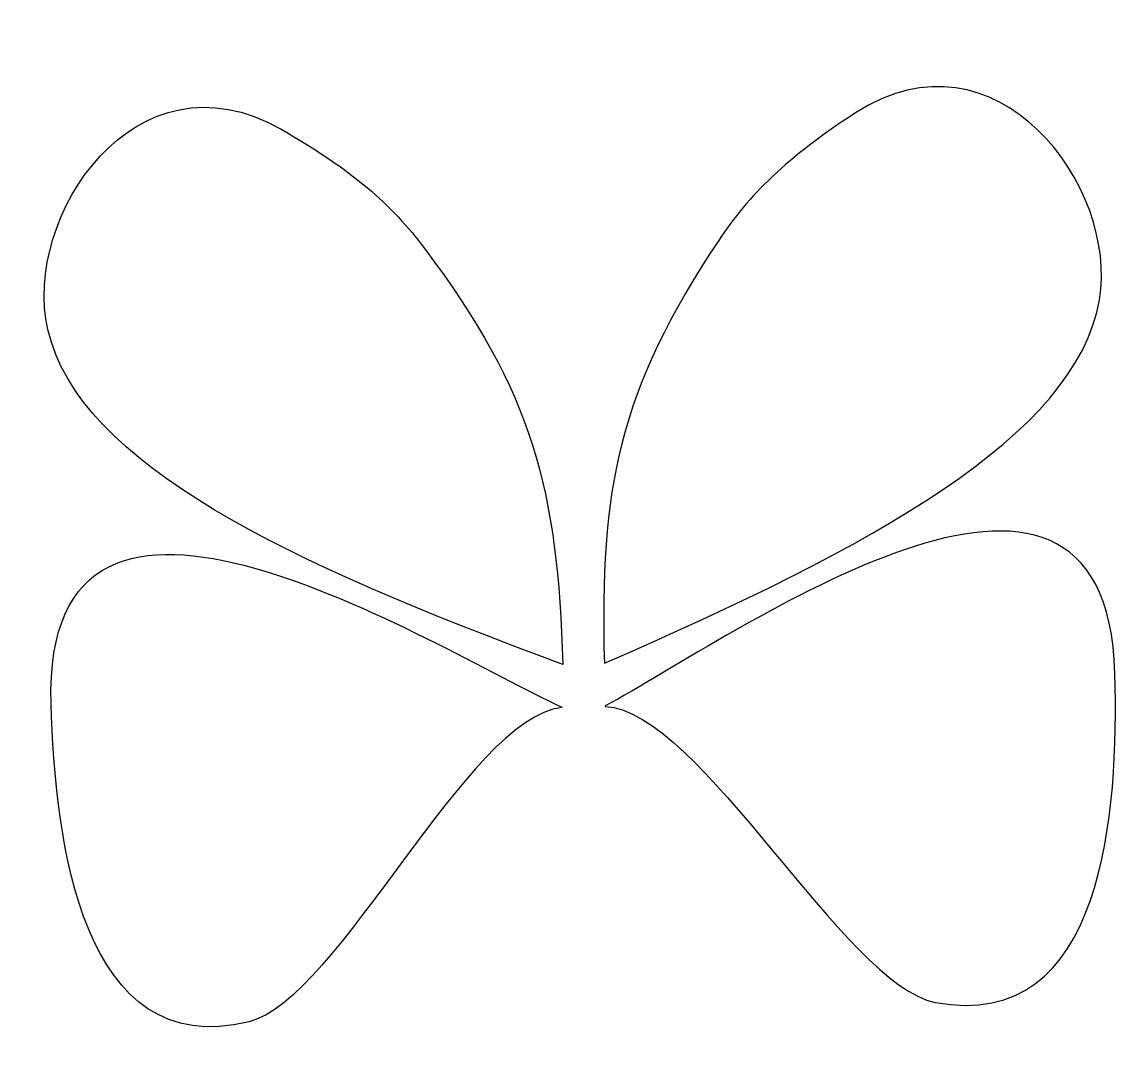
# Model space of a CAD drawing. Header units: centimetres. Extents: x -6.9 to 6.6, y -6.2 to 6.6.
import ezdxf

# ---------------------------------------------------------------- set-up
doc = ezdxf.new("R2010")
doc.units = ezdxf.units.CM
doc.header["$MEASUREMENT"] = 0
doc.layers.add('Camada 1', color=7, linetype='Continuous')

msp = doc.modelspace()

# ---------------------------------------------------------------- linework, layer by layer
at = {"layer": 'Camada 1'}
for points in [[(0.30246, -1.31333), (0.24161, 0.84419), (0.47798, 2.0459), (1.71086, 3.89624), (1.71086, 3.89624), (2.08416, 4.45647), (2.55337, 4.92026), (3.39549, 5.46596), (3.39549, 5.46596), (5.12568, 6.58703), (6.64373, 4.56132), (6.40208, 3.16316), (6.40208, 3.16316), (6.11051, 1.47573), (3.60263, 0.12355), (0.30246, -1.31333)], [(-0.21134, -1.32782), (-0.27219, 0.82967), (-0.57596, 2.01617), (-1.91116, 3.79406), (-1.91116, 3.79406), (-2.31547, 4.33241), (-2.81008, 4.769), (-3.68165, 5.26633), (-3.68165, 5.26633), (-5.4722, 6.28802), (-6.87357, 4.18006), (-6.55358, 2.79774), (-6.55358, 2.79774), (-6.16737, 1.12941), (-3.58726, -0.07923), (-0.21134, -1.32782)], [(0.31304, -1.84416), (0.31135, -1.84363), (0.31243, -1.83998), (0.31373, -1.83929), (0.31373, -1.83929), (1.87223, -1.00294), (6.48675, 2.3234), (6.59301, -1.44316), (6.59301, -1.44316), (6.64037, -3.12223), (6.4685, -5.88252), (4.37879, -5.49086), (4.37879, -5.49086), (3.26598, -5.28231), (1.48316, -1.90075), (0.31304, -1.84416)], [(-0.22181, -1.85927), (-0.22004, -1.85861), (-0.22147, -1.85501), (-0.22279, -1.85443), (-0.22279, -1.85443), (-1.82598, -1.10724), (-6.62068, 1.95367), (-6.51445, -1.81289), (-6.51445, -1.81289), (-6.46706, -3.49194), (-6.13991, -6.23813), (-4.07549, -5.72936), (-4.07549, -5.72936), (-2.97631, -5.45839), (-1.38688, -1.98169), (-0.22181, -1.85927)]]:
    msp.add_open_spline(points, degree=3, knots=[0, 0, 0, 0, 0.2, 0.2, 0.2, 0.2, 0.4, 0.4, 0.4, 0.4, 0.6, 0.6, 0.6, 0.6, 1, 1, 1, 1], dxfattribs=at)

doc.saveas('drawing.dxf')
